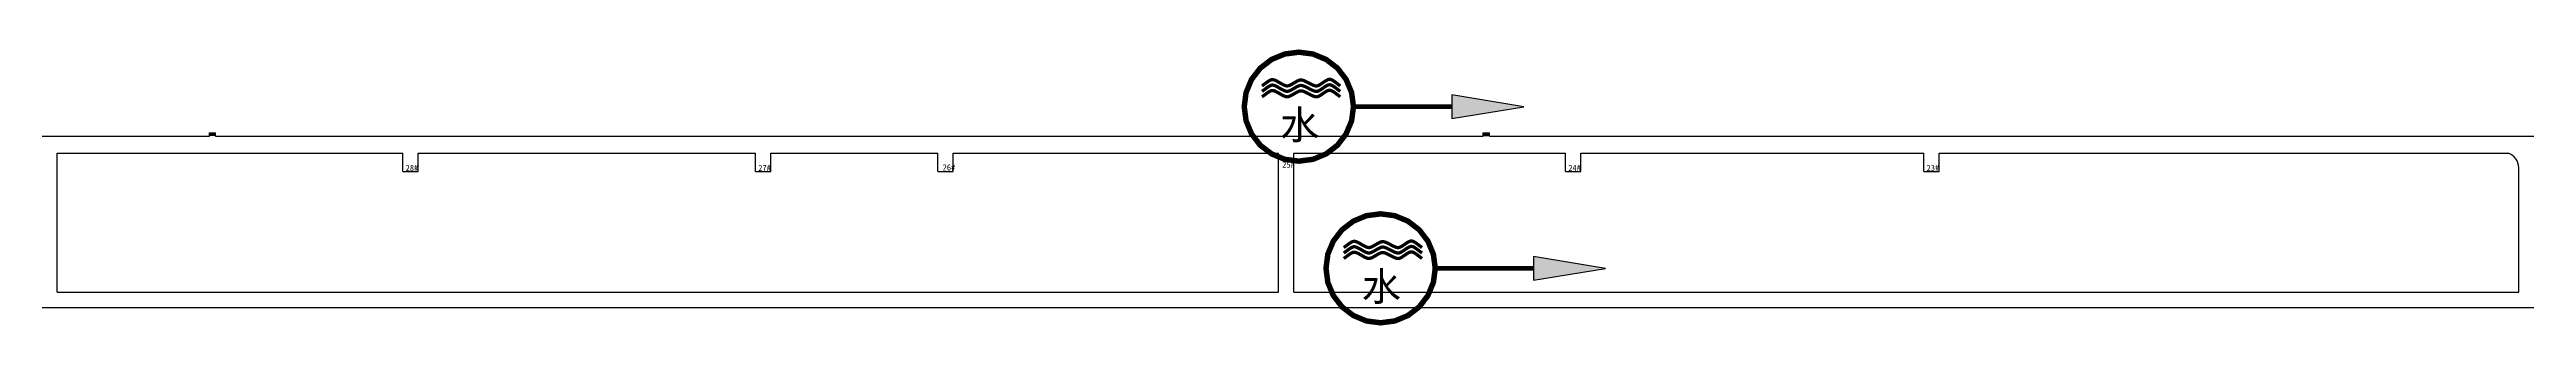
# Model space of a CAD drawing. Header units: millimetres. Extents: x 37468544 to 37497214, y 4323540 to 4346451.
# Drawn here: x 37476383 to 37477186, y 4342865 to 4342955 of the extents above; entities that cross this region are included whole.
import ezdxf

# ---------------------------------------------------------------- set-up
doc = ezdxf.new("R2010")
doc.units = ezdxf.units.MM
doc.layers.add('2-52煤巷道', color=150, linetype='Continuous', lineweight=30)
doc.layers.add('3-水仓', color=4, linetype='Continuous', lineweight=30)
doc.layers.add('避灾路线图', color=7, linetype='Continuous')
doc.styles.get("Standard").update_dxf_attribs({"font": 'simhei.ttf'})

# ---------------------------------------------------------------- blocks, each defined once
blk = doc.blocks.new('333')
at = {"layer": '避灾路线图'}
blk.add_hatch(color=7, dxfattribs=at).paths.add_polyline_path([(28.95, -1.26), (28.95, -6.11), (43.53, -3.69)])
at = {"color": 4, "linetype": 'Continuous', "true_color": 0x00ffff}
for points, const_width in [([(9.04, -3.69), (8.66, -0.82), (7.55, 1.84), (5.8, 4.13), (3.51, 5.89), (0.84, 7), (-2.02, 7.37), (-4.89, 7), (-7.55, 5.89), (-9.84, 4.13), (-11.6, 1.84), (-12.71, -0.82), (-13.08, -3.69), (-12.71, -6.55), (-11.6, -9.21), (-9.84, -11.51), (-7.55, -13.26), (-4.89, -14.37), (-2.02, -14.74), (0.84, -14.37), (3.51, -13.26), (5.8, -11.51), (7.55, -9.21), (8.66, -6.55), (9.04, -3.69)], 1.11), ([(-9.48, 0.52), (-8.97, 0.9), (-8.71, 1.09), (-8.46, 1.29), (-8.33, 1.38), (-8.2, 1.47), (-8.07, 1.55), (-8.01, 1.58), (-7.94, 1.62), (-7.88, 1.65), (-7.81, 1.69), (-7.75, 1.71), (-7.68, 1.74), (-7.58, 1.77), (-7.55, 1.78), (-7.52, 1.79), (-7.48, 1.79), (-7.45, 1.8), (-7.42, 1.8), (-7.33, 1.8), (-7.28, 1.79), (-7.24, 1.79), (-7.19, 1.78), (-7.14, 1.77), (-7.05, 1.74), (-6.96, 1.71), (-6.86, 1.68), (-6.68, 1.6), (-6.49, 1.5), (-6.3, 1.4), (-5.92, 1.18), (-5.54, 0.96), (-5.35, 0.86), (-5.16, 0.76), (-5.06, 0.71), (-4.96, 0.67), (-4.87, 0.63), (-4.77, 0.6), (-4.73, 0.58), (-4.68, 0.57), (-4.63, 0.56), (-4.58, 0.54), (-4.44, 0.53), (-4.39, 0.52), (-4.35, 0.53), (-4.31, 0.53), (-4.26, 0.54), (-4.22, 0.54), (-4.18, 0.55), (-4.13, 0.56), (-4.05, 0.59), (-3.96, 0.62), (-3.88, 0.66), (-3.7, 0.73), (-3.53, 0.82), (-3.36, 0.92), (-2.67, 1.32), (-2.5, 1.42), (-2.33, 1.51), (-2.24, 1.55), (-2.16, 1.59), (-2.07, 1.63), (-1.98, 1.66), (-1.94, 1.67), (-1.9, 1.69), (-1.85, 1.7), (-1.81, 1.71), (-1.77, 1.72), (-1.72, 1.73), (-1.68, 1.73), (-1.63, 1.73), (-1.58, 1.73), (-1.53, 1.73), (-1.48, 1.73), (-1.43, 1.72), (-1.38, 1.71), (-1.33, 1.7), (-1.23, 1.67), (-1.13, 1.64), (-1.02, 1.6), (-0.82, 1.52), (-0.61, 1.42), (-0.41, 1.32), (0, 1.11), (0.41, 0.89), (0.61, 0.79), (0.82, 0.7), (0.92, 0.66), (1.02, 0.63), (1.12, 0.59), (1.17, 0.58), (1.22, 0.56), (1.27, 0.55), (1.32, 0.54), (1.37, 0.53), (1.42, 0.53), (1.47, 0.52), (1.57, 0.52), (1.62, 0.52), (1.66, 0.53), (1.71, 0.54), (1.75, 0.55), (1.79, 0.56), (1.83, 0.58), (1.87, 0.59), (1.95, 0.62), (2.03, 0.66), (2.12, 0.71), (2.28, 0.8), (2.44, 0.9), (2.6, 1.01), (2.92, 1.23), (3.24, 1.45), (3.4, 1.55), (3.56, 1.64), (3.64, 1.69), (3.72, 1.73), (3.8, 1.76), (3.88, 1.8), (3.91, 1.81), (3.95, 1.82), (3.99, 1.84), (4.03, 1.85), (4.15, 1.87), (4.19, 1.87), (4.26, 1.86), (4.29, 1.86), (4.33, 1.85), (4.36, 1.85), (4.39, 1.84), (4.46, 1.82), (4.53, 1.8), (4.6, 1.77), (4.67, 1.74), (4.73, 1.7), (4.87, 1.63), (5, 1.54), (5.27, 1.36), (5.54, 1.15), (5.81, 0.94), (6.36, 0.52)], 0.664), ([(-9.48, -0.58), (-8.97, -0.21), (-8.71, -0.01), (-8.46, 0.18), (-8.33, 0.27), (-8.2, 0.36), (-8.07, 0.44), (-8.01, 0.48), (-7.94, 0.51), (-7.88, 0.55), (-7.81, 0.58), (-7.75, 0.61), (-7.68, 0.63), (-7.58, 0.66), (-7.55, 0.67), (-7.52, 0.68), (-7.48, 0.69), (-7.45, 0.69), (-7.42, 0.69), (-7.33, 0.69), (-7.28, 0.69), (-7.24, 0.68), (-7.19, 0.67), (-7.14, 0.66), (-7.05, 0.64), (-6.96, 0.61), (-6.86, 0.57), (-6.68, 0.49), (-6.49, 0.4), (-6.3, 0.29), (-5.92, 0.08), (-5.54, -0.15), (-5.35, -0.25), (-5.16, -0.35), (-5.06, -0.39), (-4.96, -0.44), (-4.87, -0.47), (-4.77, -0.51), (-4.73, -0.52), (-4.68, -0.54), (-4.63, -0.55), (-4.58, -0.56), (-4.44, -0.58), (-4.39, -0.58), (-4.35, -0.58), (-4.31, -0.58), (-4.26, -0.57), (-4.22, -0.56), (-4.18, -0.55), (-4.13, -0.54), (-4.05, -0.52), (-3.96, -0.48), (-3.88, -0.45), (-3.7, -0.37), (-3.53, -0.28), (-3.36, -0.19), (-2.67, 0.22), (-2.5, 0.31), (-2.33, 0.4), (-2.24, 0.44), (-2.16, 0.48), (-2.07, 0.52), (-1.98, 0.55), (-1.94, 0.57), (-1.9, 0.58), (-1.85, 0.59), (-1.81, 0.6), (-1.77, 0.61), (-1.72, 0.62), (-1.68, 0.63), (-1.63, 0.63), (-1.58, 0.63), (-1.53, 0.63), (-1.48, 0.62), (-1.43, 0.61), (-1.38, 0.6), (-1.33, 0.59), (-1.23, 0.57), (-1.13, 0.53), (-1.02, 0.5), (-0.82, 0.41), (-0.61, 0.32), (-0.41, 0.22), (0, 0), (0.41, -0.21), (0.61, -0.31), (0.82, -0.4), (0.92, -0.44), (1.02, -0.48), (1.12, -0.51), (1.17, -0.53), (1.22, -0.54), (1.27, -0.55), (1.32, -0.56), (1.37, -0.57), (1.42, -0.58), (1.47, -0.58), (1.57, -0.59), (1.62, -0.58), (1.66, -0.58), (1.71, -0.57), (1.75, -0.56), (1.79, -0.54), (1.83, -0.53), (1.87, -0.52), (1.95, -0.48), (2.03, -0.44), (2.12, -0.4), (2.28, -0.31), (2.44, -0.21), (2.6, -0.1), (2.92, 0.12), (3.24, 0.34), (3.4, 0.44), (3.56, 0.54), (3.64, 0.58), (3.72, 0.62), (3.8, 0.66), (3.88, 0.69), (3.91, 0.71), (3.95, 0.72), (3.99, 0.73), (4.03, 0.74), (4.15, 0.76), (4.19, 0.76), (4.26, 0.76), (4.29, 0.75), (4.33, 0.75), (4.36, 0.74), (4.39, 0.73), (4.46, 0.71), (4.53, 0.69), (4.6, 0.66), (4.67, 0.63), (4.73, 0.6), (4.87, 0.52), (5, 0.44), (5.27, 0.25), (5.54, 0.05), (5.81, -0.17), (6.36, -0.58)], 0.664), ([(-9.48, -1.69), (-8.97, -1.32), (-8.71, -1.12), (-8.46, -0.92), (-8.33, -0.83), (-8.2, -0.75), (-8.07, -0.67), (-8.01, -0.63), (-7.94, -0.59), (-7.88, -0.56), (-7.81, -0.53), (-7.75, -0.5), (-7.68, -0.47), (-7.58, -0.44), (-7.55, -0.43), (-7.52, -0.43), (-7.48, -0.42), (-7.45, -0.42), (-7.42, -0.41), (-7.33, -0.41), (-7.28, -0.42), (-7.24, -0.42), (-7.19, -0.43), (-7.14, -0.44), (-7.05, -0.47), (-6.96, -0.5), (-6.86, -0.53), (-6.68, -0.62), (-6.49, -0.71), (-6.3, -0.81), (-5.92, -1.03), (-5.54, -1.25), (-5.35, -1.36), (-5.16, -1.45), (-5.06, -1.5), (-4.96, -1.54), (-4.87, -1.58), (-4.77, -1.61), (-4.73, -1.63), (-4.68, -1.64), (-4.63, -1.66), (-4.58, -1.67), (-4.44, -1.69), (-4.39, -1.69), (-4.35, -1.69), (-4.31, -1.68), (-4.26, -1.68), (-4.22, -1.67), (-4.18, -1.66), (-4.13, -1.65), (-4.05, -1.62), (-3.96, -1.59), (-3.88, -1.56), (-3.7, -1.48), (-3.53, -1.39), (-3.36, -1.29), (-2.67, -0.89), (-2.5, -0.79), (-2.33, -0.7), (-2.24, -0.66), (-2.16, -0.62), (-2.07, -0.59), (-1.98, -0.55), (-1.94, -0.54), (-1.9, -0.53), (-1.85, -0.51), (-1.81, -0.5), (-1.77, -0.49), (-1.72, -0.49), (-1.68, -0.48), (-1.63, -0.48), (-1.58, -0.48), (-1.53, -0.48), (-1.48, -0.49), (-1.43, -0.49), (-1.38, -0.5), (-1.33, -0.51), (-1.23, -0.54), (-1.13, -0.57), (-1.02, -0.61), (-0.82, -0.69), (-0.61, -0.79), (-0.41, -0.89), (0, -1.11), (0.41, -1.32), (0.61, -1.42), (0.82, -1.51), (0.92, -1.55), (1.02, -1.59), (1.12, -1.62), (1.17, -1.63), (1.22, -1.65), (1.27, -1.66), (1.32, -1.67), (1.37, -1.68), (1.42, -1.69), (1.47, -1.69), (1.57, -1.69), (1.62, -1.69), (1.66, -1.68), (1.71, -1.67), (1.75, -1.66), (1.79, -1.65), (1.83, -1.64), (1.87, -1.62), (1.95, -1.59), (2.03, -1.55), (2.12, -1.51), (2.28, -1.41), (2.44, -1.31), (2.6, -1.21), (2.92, -0.98), (3.24, -0.76), (3.4, -0.66), (3.56, -0.57), (3.64, -0.52), (3.72, -0.48), (3.8, -0.45), (3.88, -0.41), (3.91, -0.4), (3.95, -0.39), (3.99, -0.38), (4.03, -0.37), (4.15, -0.35), (4.19, -0.34), (4.26, -0.35), (4.29, -0.35), (4.33, -0.36), (4.36, -0.36), (4.39, -0.37), (4.46, -0.39), (4.53, -0.42), (4.6, -0.44), (4.67, -0.48), (4.73, -0.51), (4.87, -0.58), (5, -0.67), (5.27, -0.85), (5.54, -1.06), (5.81, -1.27), (6.36, -1.69)], 0.664)]:
    blk.add_lwpolyline(points, dxfattribs=dict(at, const_width=const_width))
at = {"layer": '避灾路线图', "color": 7, "linetype": 'Continuous', "const_width": 0.972}
blk.add_lwpolyline([(9.04, -3.69), (28.95, -3.69)], dxfattribs=at)
at = {"layer": '避灾路线图', "color": 7, "linetype": 'Continuous'}
blk.add_lwpolyline([(28.95, -1.26), (28.95, -6.11), (43.53, -3.69), (28.95, -1.26)], dxfattribs=at)
at = {"layer": '避灾路线图', "color": 7, "linetype": 'ByBlock', "lineweight": -3, "insert": (-5.85, -4.44), "char_height": 5.8377, "width": 19.5992, "attachment_point": 1}
blk.add_mtext('{\\fSimSun|b1|i0|c134|p2;\\C4;水}', dxfattribs=at)

msp = doc.modelspace()

# ---------------------------------------------------------------- linework, layer by layer
at = {"layer": '2-52煤巷道', "color": 150, "lineweight": 30}
for p, q in [((37476385.98, 4342875.74), (37476385.98, 4342920.89)), ((37476781.59, 4342875.74), (37476781.59, 4342920.89)), ((37476786.59, 4342875.74), (37476786.59, 4342920.89)), ((37477183.4, 4342875.74), (37477183.4, 4342916.15))]:
    msp.add_line(p, q, dxfattribs=at)
at = {"layer": '2-52煤巷道'}
msp.add_lwpolyline([(37475553.29, 4342947.37), (37475572.81, 4342927.86, 0.198912), (37475576.34, 4342926.39), (37476435.26, 4342926.39)], format="xyb", dxfattribs=at)
for points in [[(37476437.26, 4342926.39), (37476847.93, 4342926.39)], [(37476849.93, 4342926.39), (37477337.74, 4342926.39)], [(37476385.98, 4342920.89), (37476497.91, 4342920.89)], [(37476502.91, 4342920.89), (37476612.15, 4342920.89)], [(37476617.15, 4342920.89), (37476671.27, 4342920.89)], [(37476676.27, 4342920.89), (37476781.59, 4342920.89)], [(37476786.59, 4342920.89), (37476874.57, 4342920.89)], [(37476879.57, 4342920.89), (37476990.66, 4342920.89)], [(37476995.66, 4342920.89), (37477179.98, 4342920.89)], [(37476385.98, 4342875.74), (37476781.59, 4342875.74)], [(37476786.59, 4342875.74), (37477183.4, 4342875.74)], [(37475629.28, 4342870.74), (37478813.58, 4342870.74)]]:
    msp.add_lwpolyline(points, dxfattribs=at)
at = {"layer": '2-52煤巷道', "color": 150, "lineweight": 30}
for points in [[(37476497.91, 4342914.88), (37476497.91, 4342920.88)], [(37476497.91, 4342914.88), (37476502.91, 4342914.88)], [(37476502.91, 4342914.88), (37476502.91, 4342920.88)], [(37476612.15, 4342914.88), (37476612.15, 4342920.88)], [(37476612.15, 4342914.88), (37476617.15, 4342914.88)], [(37476617.15, 4342914.88), (37476617.15, 4342920.88)], [(37476671.27, 4342914.88), (37476671.27, 4342920.88)], [(37476671.27, 4342914.88), (37476676.27, 4342914.88)], [(37476676.27, 4342914.88), (37476676.27, 4342920.88)], [(37476874.57, 4342914.89), (37476874.57, 4342920.89)], [(37476874.57, 4342914.89), (37476879.57, 4342914.89)], [(37476879.57, 4342914.89), (37476879.57, 4342920.89)], [(37476990.66, 4342914.89), (37476990.66, 4342920.89)], [(37476990.66, 4342914.89), (37476995.66, 4342914.89)], [(37476995.66, 4342914.89), (37476995.66, 4342920.89)]]:
    msp.add_lwpolyline(points, dxfattribs=at)
msp.add_arc((37477178.4, 4342916.15), 5, 359.99974, 71.63764, dxfattribs=at)
at = {"layer": '3-水仓', "color": 30, "lineweight": 30}
for points in [[(37476435.26, 4342926.39), (37476435.26, 4342927.49)], [(37476435.26, 4342927.49), (37476437.26, 4342927.49)], [(37476437.26, 4342926.39), (37476437.26, 4342927.49)], [(37476847.93, 4342927.49), (37476849.93, 4342927.49)], [(37476847.93, 4342926.39), (37476847.93, 4342927.49)], [(37476849.93, 4342926.39), (37476849.93, 4342927.49)]]:
    msp.add_lwpolyline(points, dxfattribs=at)
at = {"layer": '3-水仓', "color": 4, "const_width": 1.8}
for points in [[(37476436.26, 4342927.49), (37476436.26, 4342926.4)], [(37476848.93, 4342927.49), (37476848.93, 4342926.39)]]:
    msp.add_lwpolyline(points, dxfattribs=at)

# ---------------------------------------------------------------- block references
at = {"layer": '避灾路线图', "color": 1, "linetype": 'ByBlock', "lineweight": 15, "ltscale": 20, "xscale": 1.6, "yscale": 1.6, "zscale": 1.6}
for p in [(37476791.44, 4342941.87), (37476817.93, 4342889.38)]:
    msp.add_blockref('333', p, dxfattribs=at)

# ---------------------------------------------------------------- texts
at = {"layer": '2-52煤巷道', "color": 150, "lineweight": 30}
for s, p in [('28#', (37476498.84, 4342915.06)), ('27#', (37476613.07, 4342915.06)), ('26#', (37476672.81, 4342915.25)), ('25#', (37476782.81, 4342916.17)), ('24#', (37476875.49, 4342915.07)), ('23#', (37476991.58, 4342915.07))]:
    msp.add_text(s, height=2, dxfattribs=at).set_placement(p)

doc.saveas('drawing.dxf')
